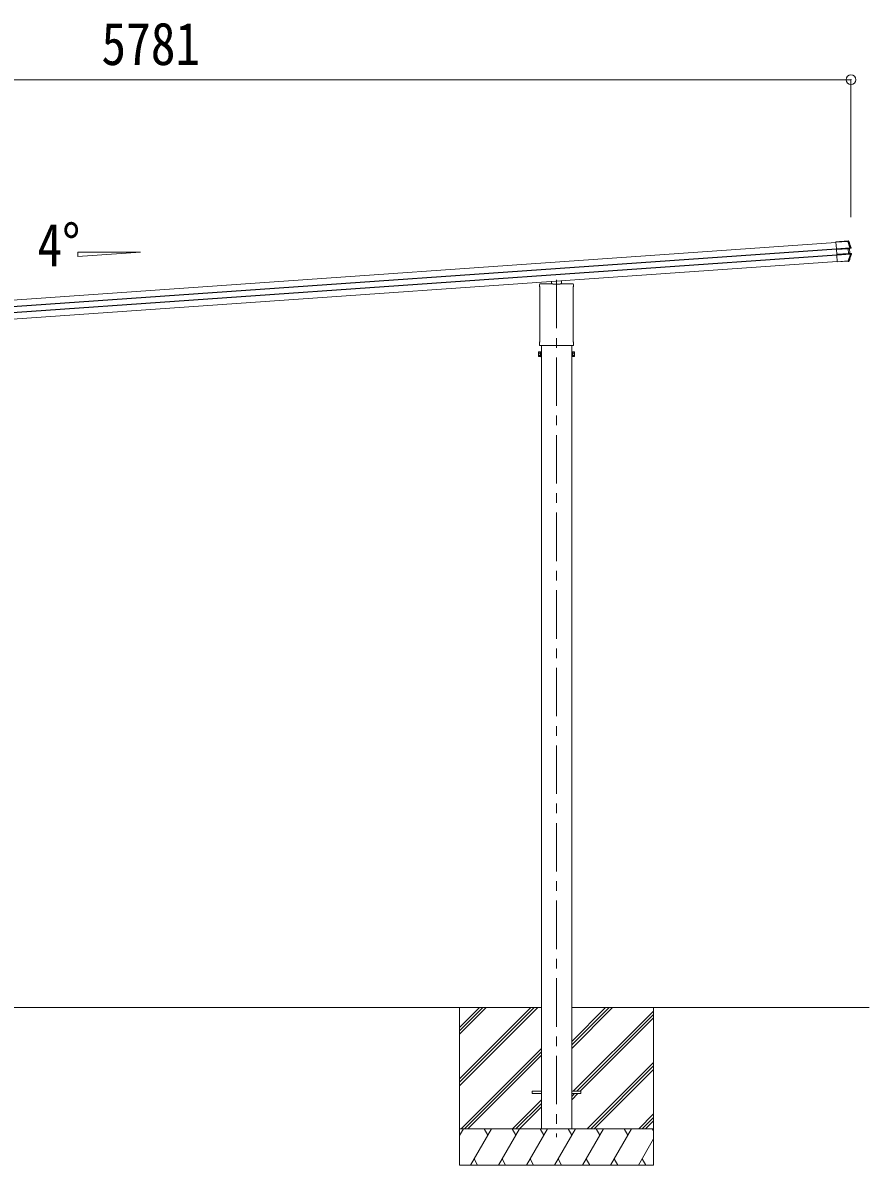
# Model space of a CAD drawing. Units: millimetres at full size, sheet at 1:40; details may follow other scales. Extents: x -11243 to 11243, y -7760 to 7760.
# Drawn here: x 3532 to 7021, y -5069 to -358 of the extents above; entities that cross this region are included whole.
import ezdxf
from ezdxf.enums import TextEntityAlignment as Align

# ---------------------------------------------------------------- set-up
doc = ezdxf.new("R2010")
doc.units = ezdxf.units.MM
doc.header["$LTSCALE"] = 40
doc.header["$PDMODE"] = 32
doc.header["$PDSIZE"] = 40
doc.linetypes.add('CHAIN1', pattern=[8, 5, -1, 1, -1])
for name, color, linetype, lineweight in [('0-0_0', 7, 'Continuous', 9), ('0-1_本体', 5, 'CHAIN1', 9), ('0-3_ELV2', 7, 'Continuous', 9), ('0-6_OTH_LINE', 6, 'Continuous', 9), ('0-7_SHAPE', 4, 'Continuous', 9)]:
    doc.layers.add(name, color=color, linetype=linetype, lineweight=lineweight)
doc.styles.add('ＭＳ ゴシック', font='')
doc.styles.get('ＭＳ ゴシック').set_extended_font_data('MS Gothic')

msp = doc.modelspace()

# ---------------------------------------------------------------- linework, layer by layer
at = {"layer": '0-0_0'}
for p, q in [((2494.71, -4418.59), (5669.75, -4418.59)), ((5332.25, -4418.59), (5332.25, -5068.58)), ((5332.25, -4712.76), (5626.43, -4418.59)), ((5332.25, -4726.9), (5640.57, -4418.59)), ((5332.25, -4741.05), (5654.72, -4418.59)), ((5332.25, -4528.92), (5442.58, -4418.59)), ((5332.25, -4514.77), (5428.44, -4418.59)), ((5332.25, -4500.63), (5414.3, -4418.59)), ((5794.75, -4586.92), (5963.08, -4418.59)), ((5794.75, -4572.77), (5948.94, -4418.59)), ((5794.75, -4558.63), (5934.8, -4418.59)), ((5794.75, -4418.59), (7021.24, -4418.59)), ((6132.25, -4418.59), (6132.25, -5068.58)), ((5801.43, -4764.09), (6132.25, -4433.26)), ((5815.57, -4764.09), (6132.25, -4447.41)), ((5829.71, -4764.09), (6132.25, -4461.55)), ((5338.56, -4918.59), (5669.75, -4587.4)), ((5352.7, -4918.59), (5669.75, -4601.54)), ((5366.85, -4918.59), (5669.75, -4615.68)), ((5859.06, -4918.59), (6132.25, -4645.4)), ((5873.2, -4918.59), (6132.25, -4659.54)), ((5887.35, -4918.59), (6132.25, -4673.68)), ((5669.75, -4799.53), (5550.69, -4918.59)), ((5794.75, -4799.05), (5820.71, -4773.09)), ((5794.75, -4784.9), (5806.57, -4773.09)), ((5564.84, -4918.59), (5669.75, -4813.67)), ((5578.98, -4918.59), (5669.75, -4827.81)), ((6071.19, -4918.59), (6132.25, -4857.53)), ((6085.34, -4918.59), (6132.25, -4871.67)), ((6099.48, -4918.59), (6132.25, -4885.81)), ((5332.25, -4946.09), (5348.13, -4918.58)), ((6132.25, -4918.59), (5332.25, -4918.59)), ((5377, -5068.58), (5463.6, -4918.59)), ((5448.6, -4944.57), (5433.6, -4918.58)), ((5492.47, -5068.58), (5579.07, -4918.58)), ((5564.07, -4944.57), (5549.07, -4918.59)), ((5607.94, -5068.58), (5694.54, -4918.59)), ((5679.54, -4944.57), (5664.54, -4918.58)), ((5723.41, -5068.58), (5810.01, -4918.59)), ((5795.01, -4944.57), (5780.01, -4918.58)), ((5838.88, -5068.58), (5925.48, -4918.59)), ((5910.48, -4944.57), (5895.48, -4918.58)), ((5954.35, -5068.58), (6040.95, -4918.59)), ((6010.95, -4918.59), (6025.95, -4944.57)), ((6126.42, -4918.59), (6132.25, -4928.68)), ((6069.82, -5068.58), (6132.25, -4960.45)), ((5332.25, -5068.58), (6132.25, -5068.58)), ((5392, -5042.61), (5407, -5068.58)), ((5507.47, -5042.61), (5522.47, -5068.58)), ((5622.94, -5042.6), (5637.94, -5068.58)), ((5738.41, -5042.6), (5753.41, -5068.58)), ((5853.88, -5042.61), (5868.88, -5068.58)), ((5969.35, -5042.61), (5984.35, -5068.58)), ((6084.82, -5042.61), (6099.82, -5068.58))]:
    msp.add_line(p, q, dxfattribs=at)
at = {"layer": '0-1_本体'}
msp.add_line((5732.25, -1417.76), (5732.25, -4953.32), dxfattribs=at)
at = {"layer": '0-3_ELV2', "color": 4}
for p, q in [((1269.53, -1656.48), (6884.23, -1263.86)), ((6884.06, -1261.48), (6898.51, -1260.47)), ((6884.08, -1261.69), (6884.06, -1261.48)), ((6884.16, -1262.89), (6884.08, -1261.69)), ((6932.88, -1259.48), (6884.16, -1262.89)), ((6899.51, -1260.38), (6899.61, -1260.14)), ((6935.47, -1257.63), (6899.61, -1260.14)), ((6941.82, -1285.93), (6932.88, -1259.48)), ((6934.03, -1258.17), (6935.47, -1257.63)), ((6935.73, -1259.25), (6944.75, -1285.83)), ((1271.34, -1682.38), (6886.04, -1289.77)), ((1271.44, -1683.78), (6886.14, -1291.16)), ((1273.06, -1707), (6887.76, -1314.38)), ((1273.16, -1708.41), (6887.86, -1315.8)), ((6886.04, -1289.83), (6941.82, -1285.93)), ((6941.93, -1287.52), (6886.16, -1291.42)), ((6886.23, -1292.55), (6886.16, -1291.42)), ((6886.23, -1292.55), (6935.18, -1289.13)), ((6886.27, -1293.04), (6886.23, -1292.55)), ((6887.61, -1312.24), (6886.27, -1293.04)), ((6887.61, -1312.24), (6936.56, -1308.81)), ((6887.65, -1312.73), (6887.61, -1312.24)), ((6936.59, -1309.3), (6887.65, -1312.73)), ((6887.73, -1313.9), (6887.65, -1312.73)), ((6887.73, -1313.9), (6943.67, -1309.99)), ((6887.85, -1315.66), (6887.73, -1313.9)), ((6943.79, -1311.74), (6887.85, -1315.66)), ((6889.77, -1343.11), (6887.85, -1315.66)), ((6934.54, -1339.98), (6943.79, -1311.74)), ((6935.18, -1289.13), (6935.22, -1289.62)), ((6936.56, -1308.81), (6936.59, -1309.3)), ((6946.6, -1311.43), (6937.22, -1339.87)), ((6943.47, -1287.58), (6937.76, -1289.17)), ((6943.47, -1287.58), (6937.76, -1289.17)), ((6939.74, -1289.3), (6938.21, -1289.48)), ((6938.58, -1288.97), (6940.11, -1288.78)), ((6939.14, -1308.91), (6945.19, -1309.7)), ((6939.54, -1308.53), (6941.08, -1308.5)), ((6941.08, -1308.5), (6939.74, -1289.3)), ((6941.52, -1308.96), (6939.98, -1308.99)), ((6940.11, -1288.78), (6945.86, -1287.24)), ((6947.64, -1309.71), (6941.52, -1308.96)), ((6941.82, -1285.93), (6941.93, -1287.52)), ((6943.54, -1287.56), (6943.47, -1287.58)), ((6943.67, -1309.99), (6943.79, -1311.74)), ((6945.86, -1287.24), (6943.85, -1287.49)), ((6945.52, -1309.74), (6947.64, -1309.71)), ((1274.97, -1734.29), (6889.67, -1341.67)), ((6889.77, -1343.11), (6934.54, -1339.98)), ((6889.84, -1344.08), (6889.77, -1343.11)), ((6934.61, -1340.95), (6889.84, -1344.08)), ((6934.61, -1340.95), (6934.54, -1339.98)), ((6936.65, -1342.16), (6935.75, -1340.94)), ((5662, -1442.69), (5662, -1437.94)), ((5663.79, -1446.15), (5663.79, -1446.15)), ((5664, -1446.56), (5664, -1673.31)), ((5666.25, -1433.69), (5716.25, -1433.69)), ((5711.25, -1433.69), (5711.25, -1423.84)), ((5716.75, -1435.69), (5716.75, -1434.19)), ((5747.75, -1435.69), (5716.75, -1435.69)), ((5747.75, -1434.19), (5747.75, -1435.69)), ((5748.25, -1433.69), (5798.25, -1433.69)), ((5753.25, -1433.69), (5753.25, -1420.9)), ((5800.5, -1673.31), (5800.5, -1446.56)), ((5800.71, -1446.15), (5800.71, -1446.15)), ((5802.5, -1437.94), (5802.5, -1442.69)), ((5662, -1685.19), (5662, -1677.19)), ((5663.7, -1688.59), (5663.7, -1688.58)), ((5663.79, -1673.72), (5663.79, -1673.72)), ((5664, -1688.69), (5663.98, -1688.68)), ((5664, -1688.69), (5800.5, -1688.69)), ((5669.75, -1688.69), (5669.75, -4918.59)), ((5794.75, -4918.59), (5794.75, -1688.69)), ((5800.52, -1688.68), (5800.5, -1688.69)), ((5800.71, -1673.72), (5800.71, -1673.72)), ((5802.5, -1677.19), (5802.5, -1685.19)), ((5658.25, -1716.09), (5659.01, -1714.77)), ((5658.25, -1716.09), (5658.25, -1733.09)), ((5658.25, -1733.09), (5659.01, -1734.4)), ((5665.25, -1714.77), (5659.01, -1714.77)), ((5665.25, -1719.68), (5659.01, -1719.68)), ((5665.25, -1729.49), (5659.01, -1729.49)), ((5665.25, -1734.4), (5659.01, -1734.4)), ((5665.25, -1734.4), (5665.25, -1714.77)), ((5665.25, -1715.39), (5667.75, -1715.39)), ((5667.75, -1733.79), (5665.25, -1733.79)), ((5799.25, -1715.39), (5796.75, -1715.39)), ((5796.75, -1733.79), (5799.25, -1733.79)), ((5799.25, -1734.4), (5799.25, -1714.77)), ((5799.25, -1714.77), (5805.49, -1714.77)), ((5799.25, -1719.68), (5805.49, -1719.68)), ((5799.25, -1729.49), (5805.49, -1729.49)), ((5799.25, -1734.4), (5805.49, -1734.4)), ((5806.25, -1716.09), (5805.49, -1714.77)), ((5806.25, -1733.09), (5805.49, -1734.4)), ((5806.25, -1716.09), (5806.25, -1733.09)), ((5632.25, -4764.09), (5669.75, -4764.09)), ((5632.25, -4764.09), (5632.25, -4773.09)), ((5632.25, -4773.09), (5669.75, -4773.09)), ((5794.75, -4764.09), (5832.25, -4764.09)), ((5794.75, -4773.09), (5832.25, -4773.09)), ((5832.25, -4764.09), (5832.25, -4773.09))]:
    msp.add_line(p, q, dxfattribs=at)
for points in [[(6884.08, -1261.69), (6932.8, -1258.28), (6932.88, -1259.48)], [(6886.16, -1291.42), (6886.04, -1289.83), (6884.16, -1262.89)], [(6932.8, -1258.28), (6933.07, -1258.26), (6933.32, -1258.24), (6933.55, -1258.22), (6933.74, -1258.21), (6933.89, -1258.19), (6933.99, -1258.18), (6934.03, -1258.17)], [(6935.73, -1259.25), (6935.67, -1259.22), (6935.59, -1259.19), (6935.46, -1259.17), (6935.31, -1259.16), (6935.12, -1259.16), (6934.91, -1259.17), (6934.67, -1259.19), (6934.41, -1259.22), (6934.13, -1259.25), (6933.83, -1259.3), (6933.52, -1259.35), (6933.21, -1259.41), (6932.88, -1259.48)], [(6935.47, -1257.63), (6935.9, -1257.66), (6936.31, -1257.79), (6936.67, -1258.02), (6936.96, -1258.33), (6937.17, -1258.71)], [(6937.17, -1258.71), (6936.98, -1258.78), (6936.2, -1259.08), (6935.73, -1259.25)], [(6936.56, -1308.81), (6935.22, -1289.62), (6886.27, -1293.04)], [(6937.75, -1289.17), (6937.59, -1289.27), (6937.49, -1289.46), (6937.47, -1289.69)], [(6937.76, -1289.17), (6937.76, -1289.17), (6937.76, -1289.17), (6937.76, -1289.17), (6937.76, -1289.17), (6937.76, -1289.17), (6937.76, -1289.17), (6937.76, -1289.17), (6937.75, -1289.17), (6937.75, -1289.17), (6937.75, -1289.17), (6937.75, -1289.17), (6937.75, -1289.17), (6937.75, -1289.17), (6937.75, -1289.17), (6937.75, -1289.17), (6937.75, -1289.17)], [(6939.13, -1308.91), (6938.96, -1308.83), (6938.83, -1308.66), (6938.78, -1308.43)], [(6939.13, -1308.91), (6939.13, -1308.91), (6939.13, -1308.91), (6939.13, -1308.91), (6939.13, -1308.91), (6939.13, -1308.91), (6939.13, -1308.91), (6939.13, -1308.91), (6939.14, -1308.91), (6939.14, -1308.91), (6939.14, -1308.91), (6939.14, -1308.91), (6939.14, -1308.91), (6939.14, -1308.91), (6939.14, -1308.91), (6939.14, -1308.91), (6939.14, -1308.91)], [(6941.82, -1285.93), (6942.24, -1285.87), (6942.64, -1285.82), (6943.04, -1285.79), (6943.41, -1285.77), (6943.75, -1285.77), (6944.05, -1285.78), (6944.31, -1285.81)], [(6943.47, -1287.58), (6943.33, -1287.55), (6943.15, -1287.52), (6942.94, -1287.5), (6942.71, -1287.5), (6942.46, -1287.49), (6942.2, -1287.5), (6941.93, -1287.52)], [(6943.54, -1287.56), (6943.7, -1287.5), (6943.86, -1287.41), (6944, -1287.29), (6944.12, -1287.15), (6944.22, -1286.98), (6944.3, -1286.8), (6944.36, -1286.61), (6944.38, -1286.41), (6944.39, -1286.2), (6944.36, -1286), (6944.31, -1285.81)], [(6943.67, -1309.99), (6943.93, -1309.97), (6944.2, -1309.94), (6944.45, -1309.9), (6944.68, -1309.86), (6944.88, -1309.81), (6945.05, -1309.76), (6945.19, -1309.7)], [(6946.25, -1311.54), (6946.01, -1311.61), (6945.71, -1311.67), (6945.38, -1311.72), (6945.01, -1311.75), (6944.62, -1311.76), (6944.21, -1311.76), (6943.79, -1311.74)], [(6944.31, -1285.81), (6944.53, -1285.79), (6944.67, -1285.8), (6944.75, -1285.83)], [(6944.75, -1285.83), (6944.91, -1285.81), (6945.55, -1285.73), (6946.77, -1285.58)], [(6945.19, -1309.7), (6945.27, -1309.72), (6945.46, -1309.76), (6945.65, -1309.84), (6945.82, -1309.95), (6945.97, -1310.1), (6946.1, -1310.27), (6946.2, -1310.46), (6946.28, -1310.67), (6946.32, -1310.89), (6946.33, -1311.11), (6946.31, -1311.33), (6946.25, -1311.54)], [(6945.27, -1309.72), (6945.4, -1309.73), (6945.48, -1309.74), (6945.52, -1309.74)], [(6946.77, -1285.58), (6946.82, -1285.81), (6946.83, -1286.05), (6946.8, -1286.28), (6946.72, -1286.5), (6946.61, -1286.71), (6946.46, -1286.89), (6946.29, -1287.04), (6946.09, -1287.16), (6945.86, -1287.24)], [(6946.6, -1311.43), (6946.53, -1311.48), (6946.41, -1311.51), (6946.25, -1311.54)], [(6948.72, -1311.4), (6948.55, -1311.4), (6947.88, -1311.41), (6946.6, -1311.43)], [(6947.64, -1309.71), (6947.84, -1309.75), (6948.04, -1309.83), (6948.22, -1309.93), (6948.38, -1310.06), (6948.52, -1310.22), (6948.63, -1310.39), (6948.71, -1310.58), (6948.76, -1310.78), (6948.78, -1310.99), (6948.77, -1311.2), (6948.72, -1311.4)], [(6933.46, -1341.18), (6889.85, -1344.23), (6889.84, -1344.08)], [(6936.65, -1342.16), (6934.87, -1342.28), (6934.46, -1341.17)], [(6934.54, -1339.98), (6934.85, -1340.01), (6935.15, -1340.04), (6935.44, -1340.06), (6935.72, -1340.07), (6935.98, -1340.08), (6936.22, -1340.08), (6936.44, -1340.07), (6936.64, -1340.05), (6936.81, -1340.03), (6936.96, -1340), (6937.08, -1339.96), (6937.16, -1339.91), (6937.22, -1339.87)], [(6935.75, -1340.94), (6935.72, -1340.93), (6935.64, -1340.92), (6935.5, -1340.91), (6935.32, -1340.92), (6935.11, -1340.92), (6934.86, -1340.93), (6934.61, -1340.95)], [(6938.11, -1341.09), (6937.99, -1341.33), (6937.83, -1341.55), (6937.64, -1341.75), (6937.42, -1341.91), (6937.18, -1342.03), (6936.92, -1342.12), (6936.65, -1342.16)], [(6937.22, -1339.87), (6937.36, -1340.06), (6937.94, -1340.86), (6938.11, -1341.09)], [(5663.81, -1688.65), (5663.76, -1688.62), (5663.7, -1688.59)], [(5663.98, -1688.68), (5663.82, -1688.65), (5663.81, -1688.65)], [(5800.69, -1688.65), (5800.53, -1688.68), (5800.52, -1688.68)], [(5800.8, -1688.58), (5800.8, -1688.59), (5800.69, -1688.65)]]:
    msp.add_lwpolyline(points, dxfattribs=at)
for points in [[(5667.75, -1735.09), (5667.75, -1714.09), (5669.75, -1714.09), (5669.75, -1735.09)], [(5796.75, -1735.09), (5796.75, -1714.09), (5794.75, -1714.09), (5794.75, -1735.09)]]:
    msp.add_lwpolyline(points, close=True, dxfattribs=at)
for centre, radius, start, end in [((6934.15, -1259.87), 1.7, 21.24384, 93.90244), ((6469.39, -1440.88), 502, 18.0204, 21.27757), ((6470.93, -1157.37), 502, 338.53316, 342.13183), ((6938.71, -1289.45), 0.5, 105.07473, 184.05239), ((6940.04, -1308.5), 0.5, 183.94761, 262.92527), ((6943.52, -1286.23), 1.3, 285.09292, 18.07159), ((6945.36, -1311.03), 1.3, 342.07517, 82.89229), ((6935.63, -1339.24), 1.7, 274.14537, 338.48025), ((5666.25, -1437.94), 4.25, 90, 180), ((5666.25, -1442.69), 4.25, 180, 234.62358), ((5663.5, -1446.56), 0.5, 0.0463, 54.58271), ((5798.25, -1437.94), 4.25, 0, 90), ((5801, -1446.56), 0.5, 125.41729, 179.9537), ((5798.25, -1442.69), 4.25, 305.37642, 0), ((5666.25, -1677.19), 4.25, 125.37642, 180), ((5666.25, -1685.19), 4.25, 180, 233.11111), ((5663.5, -1673.31), 0.5, 305.4181, 359.95288), ((5801, -1673.31), 0.5, 180.04713, 234.58188), ((5798.25, -1677.19), 4.25, 0, 54.62358), ((5798.25, -1685.19), 4.25, 306.88889, 360), ((5674.49, -1724.59), 16.24, 162.41205, 197.58795), ((5662.6, -1717.22), 4.34, 145.61575, 214.38425), ((5662.6, -1731.95), 4.34, 145.61575, 214.38425), ((5790.01, -1724.59), 16.24, 342.41205, 17.58795), ((5801.91, -1717.22), 4.34, 325.61575, 34.38425), ((5801.91, -1731.95), 4.34, 325.61575, 34.38425)]:
    msp.add_arc(centre, radius, start, end, dxfattribs=at)
for centre, major_axis, ratio, start_param, end_param in [((6898.51, -1260.45), (0.998, 0.07), 0.017595, 4.7122274, 6.2743886), ((6935.23, -1289.81), (3.49, 0.24), 0.19438, 0.7466997, 1.5707963), ((6935.26, -1290.3), (2.99, 0.21), 0.226777, 0.7278121, 1.5707963), ((6936.51, -1308.14), (2.99, 0.21), 0.226777, 4.712389, 5.5553732), ((6936.54, -1308.63), (3.49, 0.24), 0.19438, 4.712389, 5.5364856), ((6935.27, -1290.37), (2.95, 0.89), 0.009865, 0.0588492, 0.7255749), ((6935.14, -1289.89), (3.44, 0.92), 0.008567, 0.0594212, 0.7073573), ((6936.5, -1308.06), (3.04, -0.47), 0.009865, 5.5576105, 6.2243361), ((6936.44, -1308.56), (3.54, -0.43), 0.008567, 5.575828, 6.2237641), ((6940.24, -1289.27), (-0.497, -0.059), 0.99813, 4.8556519, 6.2342892), ((6941.58, -1308.46), (-0.501, -0.01), 0.99813, 0.0488961, 1.4275334), ((6933.47, -1341.25), (0.998, 0.07), 0.06113, 0.0179792, 1.5712474), ((5716.31, -1434.12), (0.481, -0.181), 0.828259, 1.9947436, 1.996569), ((5716.25, -1434.19), (0.354, 0.354), 0.999467, 5.4996506, 7.06672), ((5716.31, -1434.12), (-0.181, 0.481), 0.828259, 4.2866163, 4.2884417), ((5748.25, -1434.19), (0.354, -0.354), 0.999467, 2.358058, 3.9251274), ((5748.19, -1434.12), (0.181, 0.481), 0.828259, 1.9947436, 1.996569), ((5748.19, -1434.12), (0.481, 0.181), 0.828259, 1.1450236, 1.146849)]:
    msp.add_ellipse(centre, major_axis=major_axis, ratio=ratio, start_param=start_param, end_param=end_param, dxfattribs=at)
at = {"layer": '0-6_OTH_LINE'}
for q in [(1165.25, -592.75), (6946.25, -1159.37)]:
    msp.add_line((6946.25, -592.75), q, dxfattribs=at)
msp.add_point((6946.25, -592.75), dxfattribs=at)
at = {"layer": '0-7_SHAPE'}
for p, q in [((3758.5, -1303.79), (4016.51, -1303.79)), ((3758.5, -1321.83), (4016.51, -1303.79)), ((3758.5, -1303.79), (3758.5, -1321.83))]:
    msp.add_line(p, q, dxfattribs=at)

# ---------------------------------------------------------------- texts
at = {"layer": '0-6_OTH_LINE', "color": 7, "style": 'ＭＳ ゴシック', "width": 0.85}
msp.add_text('5781', height=176, dxfattribs=at).set_placement((3855.75, -584.75), align=Align.BOTTOM_LEFT)
at = {"layer": '0-7_SHAPE', "color": 7, "style": 'ＭＳ ゴシック', "width": 0.85}
msp.add_text('4°', height=176, dxfattribs=at).set_placement((3591.68, -1414.34), align=Align.BOTTOM_LEFT)

doc.saveas('drawing.dxf')
